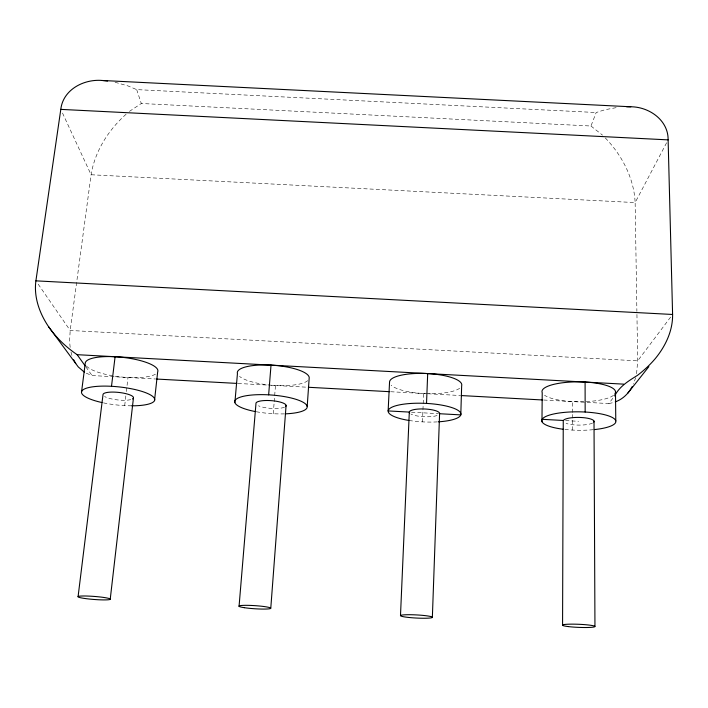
<?xml version="1.0" encoding="UTF-8"?>
<svg xmlns="http://www.w3.org/2000/svg" width="708" height="708" viewBox="0 0 708 708"><rect width="100%" height="100%" fill="white"/><g stroke="black" fill="none" stroke-linecap="round" stroke-linejoin="round"><path stroke-width="0.53" stroke-dasharray="3.54 2.66" d="M572.365 430.057L572.374 419.109M572.374 418.012L572.383 413.631M572.383 412.534L572.391 401.586M422.472 421.88L422.906 410.967M422.95 409.879L423.605 393.524M273.253 413.729L274.111 402.87M274.191 401.781L275.474 385.497M124.697 405.613L125.838 395.887M126.343 391.559L127.998 377.506M636.58 373.718L637.687 360.85L636.908 312.494M635.678 377.691L633.386 384.099M129.396 111.404L141.299 103.501L590.959 126.015L596.189 112.528L605.048 109.713L618.173 107.289M666.609 142.751L635.138 202.585L636.89 311.396M670.626 317.096L637.687 360.85L70.189 330.477L37.143 282.651M543.735 400.029L608.809 403.56L613.969 396.799M126.104 114.245C108.457 129.918 94.899 151.22 91.093 174.752L70.189 330.477L69.579 341.238L70.251 348.239M608.809 403.56L613.19 402.622M115.05 82.252L128.051 85.951L136.688 89.615L596.189 112.528M86.296 373.231L92.093 375.559L155.512 378.992M238.056 383.471L269.969 385.196M271.067 385.258L307.29 387.223M390.683 391.736L459.979 395.498M411.472 412.198L438.5 413.676M565.55 420.596L578.586 421.304M590.959 126.015L602.543 135.157M605.287 137.936C621.996 155.256 634.041 178.248 635.138 202.585L91.093 174.752L62.18 112.351M85.863 366.859L92.093 375.559M136.688 89.615L141.299 103.501M70.986 352.026L71.977 355.628M155.433 374.178A36.524 9.823 6.3 0 1 118.608 376.665A36.524 9.823 6.3 0 1 86.013 365.478M613.535 395.294A36.789 9.956 0.4 0 1 584.817 401.684M583.79 401.719A36.789 9.956 0.4 0 1 544.523 395.232M459.66 388.258A36.152 10.062 2.4 0 1 428.712 393.701M427.685 393.683A36.152 10.062 2.4 0 1 391.117 385.17M307.723 380.656A36.073 10.018 4.4 0 1 274.323 385.426A36.073 10.018 4.4 0 1 239.481 376.355M592.543 423.065A15.443 3.841 0.7 0 1 566.055 423.357M593.189 429.703A37.064 9.222 0.7 0 1 563.382 429.269M437.057 415.525A15.178 3.876 2.5 0 1 410.994 414.109M284.466 407.215A15.142 3.859 4.3 0 1 258.517 405.799M130.732 399.622A15.328 3.788 6.1 0 1 104.554 396.48M437.27 421.897A36.427 9.319 2.5 0 1 410.136 420.632M284.448 413.87A36.347 9.275 4.3 0 1 256.243 411.737M131.661 405.817A36.807 9.098 6.1 0 1 103.032 402.781"/><path stroke-width="1.06" d="M562.568 625.323L563.258 421.472A15.443 3.841 0.7 0 1 579.277 417.428A15.443 3.841 0.7 0 1 593.791 422.136M541.965 421.711L542.222 392.728A36.789 9.956 0.4 0 1 580.348 381.886A36.789 9.956 0.4 0 1 614.801 394.055M432.358 617.429A15.974 1.566 3 0 0 409.321 614.712A15.974 1.566 3 0 0 407.613 617.332A15.974 1.566 3 0 0 432.358 617.429L439.588 413.729A15.178 3.876 2.5 0 0 423.322 408.941A15.178 3.876 2.5 0 0 409.658 413.1M84.482 372.275L78.269 366.939L48.569 326.68C39.551 313.361 33.692 297.086 35.896 280.846L60.8 109.377C63.012 89.553 84.022 78.792 102.377 80.491L630.775 106.775C649.121 106.828 668.396 120.148 668.122 139.874L672.6 314.476C672.865 330.999 665.272 346.654 654.856 359.106C649.652 365.169 643.776 370.594 637.404 375.399C628.509 380.993 619.65 386.214 614.606 395.958M426.526 403.418L427.694 373.576A36.152 10.062 2.4 0 0 389.559 381.877L388.134 410.932L409.312 412.083L400.489 615.597M307.192 406.516L309.219 377.541A36.073 10.018 4.4 0 0 271.049 365.133A36.073 10.018 4.4 0 0 237.446 373.656L234.87 402.578M270.783 608.137L286.085 405.374M268.642 394.843L271.022 365.133M239.065 606.313L255.951 403.728A15.142 3.859 4.3 0 1 272.014 400.71A15.142 3.859 4.3 0 1 285.775 406.357M154.512 400.595L157.663 371.93A36.524 9.823 6.3 0 0 124.581 357.584A36.524 9.823 6.3 0 0 85.305 362.823L81.562 391.807M110.218 599.304A16.151 1.522 4.4 0 0 87.172 596.039A16.151 1.522 4.4 0 0 85.102 598.525A16.151 1.522 4.4 0 0 110.218 599.304L133.44 398.055M111.501 386.303L115.094 356.726M78.084 596.64L103.041 394.391A15.328 3.788 6.1 0 1 121.449 392.781A15.328 3.788 6.1 0 1 132.564 398.931M632.164 386.648C628.598 393.515 622.633 399.33 615.243 401.87M627.624 393.391L648.882 366.62M626.633 106.784L630.775 106.775M60.8 109.377L668.122 139.874M35.896 280.846L672.6 314.476M48.569 326.68C56.197 337.734 66.056 347.132 77.137 354.681L623.624 384.134M156.61 379.054L236.95 383.409M308.387 387.276L389.586 391.683M461.076 395.551L542.638 399.976M439.588 413.729L460.793 414.888L461.66 385.78A36.152 10.062 2.4 0 0 427.712 373.576M542.107 419.313L563.382 420.472M102.377 80.491L107.607 81.022M77.137 354.681L85.243 365.992M73.65 359.797L75.756 363.576M615.482 391.453L615.783 420.888M594.012 421.136L594.95 626.368M585.091 382.055L585.162 412.038M563.382 429.269A37.064 9.222 0.7 0 1 549.629 415.038A37.064 9.222 0.7 0 1 607.871 415.649A37.064 9.222 0.7 0 1 594.278 429.597M409.074 420.472A36.427 9.319 2.5 0 1 396.356 405.613A36.427 9.319 2.5 0 1 453.775 408.277A36.427 9.319 2.5 0 1 438.358 421.826M255.314 411.56A36.347 9.275 4.3 0 1 242.862 396.418A36.347 9.275 4.3 0 1 299.82 400.701A36.347 9.275 4.3 0 1 285.519 413.835M101.97 402.551A36.807 9.098 6.1 0 1 90.164 387.249A36.807 9.098 6.1 0 1 147.83 393.595A36.807 9.098 6.1 0 1 131.661 405.817M568.152 626.571A16.266 1.549 2.4 0 0 594.72 626.766A16.266 1.549 2.4 0 0 573.356 624.146A16.266 1.549 2.4 0 0 568.152 626.571M244.41 607.694A15.939 1.558 3.8 0 0 270.5 608.517A15.939 1.558 3.8 0 0 249.818 605.393A15.939 1.558 3.8 0 0 244.41 607.694"/></g></svg>
